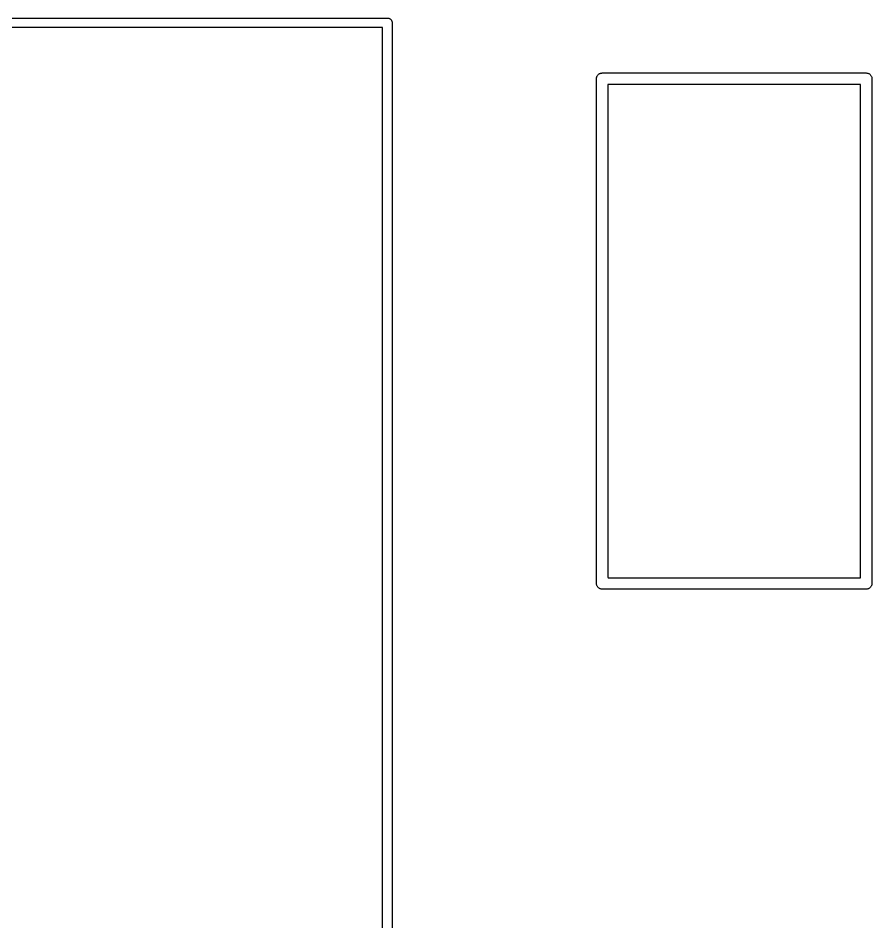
# Model space of a CAD drawing. Header units: metres. Extents: x 89 to 153, y -105 to 4.
# Drawn here: x 131.37 to 140.23, y -84.38 to -75 of the extents above; entities that cross this region are included whole.
import ezdxf

# ---------------------------------------------------------------- set-up
doc = ezdxf.new("R2010")
doc.units = ezdxf.units.M

msp = doc.modelspace()

# ---------------------------------------------------------------- linework, layer by layer
for points in [[(92.2, -75.0005), (135.2, -75.0005), (135.2049, -75.0007), (135.2097, -75.0014), (135.2144, -75.0026), (135.219, -75.0042), (135.2233, -75.0063), (135.2275, -75.0088), (135.2314, -75.0117), (135.235, -75.015), (135.2383, -75.0186), (135.2412, -75.0225), (135.2437, -75.0267), (135.2458, -75.031), (135.2474, -75.0356), (135.2486, -75.0403), (135.2493, -75.0451), (135.2495, -75.05), (135.2495, -89.9789)], [(135.1505, -89.949), (135.1505, -75.1), (135.1505, -75.1), (135.1505, -75.1), (135.1505, -75.1), (135.1505, -75.1), (135.1505, -75.1), (135.1505, -75.1), (135.1505, -75.1), (135.1505, -75.1), (135.1505, -75.1), (135.1505, -75.1), (135.1505, -75.0999), (135.1505, -75.0999), (135.1505, -75.0999), (135.1505, -75.0999), (135.1505, -75.0999), (135.1505, -75.0999), (135.1505, -75.0999), (135.1505, -75.0999), (135.1505, -75.0999), (135.1504, -75.0999), (135.1504, -75.0999), (135.1504, -75.0999), (135.1504, -75.0998), (135.1504, -75.0998), (135.1504, -75.0998), (135.1504, -75.0998), (135.1504, -75.0998), (135.1504, -75.0998), (135.1504, -75.0998), (135.1504, -75.0998), (135.1504, -75.0998), (135.1504, -75.0998), (135.1504, -75.0998), (135.1504, -75.0998), (135.1504, -75.0998), (135.1504, -75.0997), (135.1504, -75.0997), (135.1504, -75.0997), (135.1504, -75.0997), (135.1504, -75.0997), (135.1504, -75.0997), (135.1504, -75.0997), (135.1504, -75.0997), (135.1504, -75.0997), (135.1503, -75.0997), (135.1503, -75.0997), (135.1503, -75.0997), (135.1503, -75.0997), (135.1503, -75.0997), (135.1503, -75.0997), (135.1503, -75.0997), (135.1503, -75.0997), (135.1503, -75.0996), (135.1503, -75.0996), (135.1503, -75.0996), (135.1503, -75.0996), (135.1503, -75.0996), (135.1503, -75.0996), (135.1503, -75.0996), (135.1503, -75.0996), (135.1503, -75.0996), (135.1502, -75.0996), (135.1502, -75.0996), (135.1502, -75.0996), (135.1502, -75.0996), (135.1502, -75.0996), (135.1502, -75.0996), (135.1502, -75.0996), (135.1502, -75.0996), (135.1502, -75.0996), (135.1502, -75.0996), (135.1502, -75.0996), (135.1502, -75.0996), (135.1502, -75.0996), (135.1501, -75.0996), (135.1501, -75.0996), (135.1501, -75.0996), (135.1501, -75.0995), (135.1501, -75.0995), (135.1501, -75.0995), (135.1501, -75.0995), (135.1501, -75.0995), (135.1501, -75.0995), (135.1501, -75.0995), (135.1501, -75.0995), (135.1501, -75.0995), (135.15, -75.0995), (135.15, -75.0995), (135.15, -75.0995), (135.15, -75.0995), (135.15, -75.0995), (135.15, -75.0995), (135.15, -75.0995), (135.15, -75.0995), (135.15, -75.0995), (135.15, -75.0995), (135.15, -75.0995), (92.25, -75.0995)], [(137.3705, -75.63), (137.3708, -75.6242), (137.3716, -75.6184), (137.373, -75.6127), (137.375, -75.6072), (137.3775, -75.6019), (137.3805, -75.5969), (137.384, -75.5922), (137.3879, -75.5879), (137.3922, -75.584), (137.3969, -75.5805), (137.4019, -75.5775), (137.4072, -75.575), (137.4127, -75.573), (137.4184, -75.5716), (137.4242, -75.5708), (137.43, -75.5705), (140.17, -75.5705), (140.1758, -75.5708), (140.1816, -75.5716), (140.1873, -75.573), (140.1928, -75.575), (140.1981, -75.5775), (140.2031, -75.5805), (140.2078, -75.584), (140.2121, -75.5879), (140.216, -75.5922), (140.2195, -75.5969), (140.2225, -75.6019), (140.225, -75.6072), (140.227, -75.6127), (140.2284, -75.6184), (140.2292, -75.6242), (140.2295, -75.63), (140.2295, -80.87), (140.2292, -80.8758), (140.2284, -80.8816), (140.227, -80.8873), (140.225, -80.8928), (140.2225, -80.8981), (140.2195, -80.9031), (140.216, -80.9078), (140.2121, -80.9121), (140.2078, -80.916), (140.2031, -80.9195), (140.1981, -80.9225), (140.1928, -80.925), (140.1873, -80.927), (140.1816, -80.9284), (140.1758, -80.9292), (140.17, -80.9295), (137.43, -80.9295), (137.4242, -80.9292), (137.4184, -80.9284), (137.4127, -80.927), (137.4072, -80.925), (137.4019, -80.9225), (137.3969, -80.9195), (137.3922, -80.916), (137.3879, -80.9121), (137.384, -80.9078), (137.3805, -80.9031), (137.3775, -80.8981), (137.375, -80.8928), (137.373, -80.8873), (137.3716, -80.8816), (137.3708, -80.8758), (137.3705, -80.87), (137.3705, -75.63)], [(140.11, -80.8105), (140.11, -80.8105), (140.11, -80.8105), (140.11, -80.8105), (140.11, -80.8105), (140.11, -80.8105), (140.11, -80.8105), (140.11, -80.8105), (140.11, -80.8105), (140.11, -80.8105), (140.1101, -80.8105), (140.1101, -80.8105), (140.1101, -80.8105), (140.1101, -80.8105), (140.1101, -80.8105), (140.1101, -80.8105), (140.1101, -80.8105), (140.1101, -80.8104), (140.1101, -80.8104), (140.1101, -80.8104), (140.1101, -80.8104), (140.1101, -80.8104), (140.1101, -80.8104), (140.1102, -80.8104), (140.1102, -80.8104), (140.1102, -80.8104), (140.1102, -80.8104), (140.1102, -80.8104), (140.1102, -80.8104), (140.1102, -80.8104), (140.1102, -80.8104), (140.1102, -80.8104), (140.1102, -80.8104), (140.1102, -80.8104), (140.1102, -80.8104), (140.1102, -80.8104), (140.1102, -80.8104), (140.1103, -80.8104), (140.1103, -80.8104), (140.1103, -80.8104), (140.1103, -80.8104), (140.1103, -80.8104), (140.1103, -80.8104), (140.1103, -80.8103), (140.1103, -80.8103), (140.1103, -80.8103), (140.1103, -80.8103), (140.1103, -80.8103), (140.1103, -80.8103), (140.1103, -80.8103), (140.1103, -80.8103), (140.1103, -80.8103), (140.1103, -80.8103), (140.1104, -80.8103), (140.1104, -80.8103), (140.1104, -80.8103), (140.1104, -80.8103), (140.1104, -80.8103), (140.1104, -80.8103), (140.1104, -80.8102), (140.1104, -80.8102), (140.1104, -80.8102), (140.1104, -80.8102), (140.1104, -80.8102), (140.1104, -80.8102), (140.1104, -80.8102), (140.1104, -80.8102), (140.1104, -80.8102), (140.1104, -80.8102), (140.1104, -80.8102), (140.1104, -80.8102), (140.1104, -80.8102), (140.1104, -80.8102), (140.1104, -80.8101), (140.1104, -80.8101), (140.1104, -80.8101), (140.1104, -80.8101), (140.1104, -80.8101), (140.1104, -80.8101), (140.1105, -80.8101), (140.1105, -80.8101), (140.1105, -80.8101), (140.1105, -80.8101), (140.1105, -80.8101), (140.1105, -80.8101), (140.1105, -80.8101), (140.1105, -80.81), (140.1105, -80.81), (140.1105, -80.81), (140.1105, -80.81), (140.1105, -80.81), (140.1105, -80.81), (140.1105, -80.81), (140.1105, -80.81), (140.1105, -80.81), (140.1105, -80.81), (140.1105, -80.81), (140.1105, -75.69), (140.1105, -75.69), (140.1105, -75.69), (140.1105, -75.69), (140.1105, -75.69), (140.1105, -75.69), (140.1105, -75.69), (140.1105, -75.69), (140.1105, -75.69), (140.1105, -75.69), (140.1105, -75.69), (140.1105, -75.6899), (140.1105, -75.6899), (140.1105, -75.6899), (140.1105, -75.6899), (140.1105, -75.6899), (140.1105, -75.6899), (140.1105, -75.6899), (140.1104, -75.6899), (140.1104, -75.6899), (140.1104, -75.6899), (140.1104, -75.6899), (140.1104, -75.6899), (140.1104, -75.6899), (140.1104, -75.6898), (140.1104, -75.6898), (140.1104, -75.6898), (140.1104, -75.6898), (140.1104, -75.6898), (140.1104, -75.6898), (140.1104, -75.6898), (140.1104, -75.6898), (140.1104, -75.6898), (140.1104, -75.6898), (140.1104, -75.6898), (140.1104, -75.6898), (140.1104, -75.6898), (140.1104, -75.6898), (140.1104, -75.6897), (140.1104, -75.6897), (140.1104, -75.6897), (140.1104, -75.6897), (140.1104, -75.6897), (140.1104, -75.6897), (140.1103, -75.6897), (140.1103, -75.6897), (140.1103, -75.6897), (140.1103, -75.6897), (140.1103, -75.6897), (140.1103, -75.6897), (140.1103, -75.6897), (140.1103, -75.6897), (140.1103, -75.6897), (140.1103, -75.6897), (140.1103, -75.6896), (140.1103, -75.6896), (140.1103, -75.6896), (140.1103, -75.6896), (140.1103, -75.6896), (140.1103, -75.6896), (140.1102, -75.6896), (140.1102, -75.6896), (140.1102, -75.6896), (140.1102, -75.6896), (140.1102, -75.6896), (140.1102, -75.6896), (140.1102, -75.6896), (140.1102, -75.6896), (140.1102, -75.6896), (140.1102, -75.6896), (140.1102, -75.6896), (140.1102, -75.6896), (140.1102, -75.6896), (140.1102, -75.6896), (140.1101, -75.6896), (140.1101, -75.6896), (140.1101, -75.6896), (140.1101, -75.6896), (140.1101, -75.6896), (140.1101, -75.6896), (140.1101, -75.6895), (140.1101, -75.6895), (140.1101, -75.6895), (140.1101, -75.6895), (140.1101, -75.6895), (140.1101, -75.6895), (140.1101, -75.6895), (140.11, -75.6895), (140.11, -75.6895), (140.11, -75.6895), (140.11, -75.6895), (140.11, -75.6895), (140.11, -75.6895), (140.11, -75.6895), (140.11, -75.6895), (140.11, -75.6895), (140.11, -75.6895), (140.11, -75.6895), (137.49, -75.6895), (137.49, -75.6895), (137.49, -75.6895), (137.49, -75.6895), (137.49, -75.6895), (137.49, -75.6895), (137.49, -75.6895), (137.49, -75.6895), (137.49, -75.6895), (137.49, -75.6895), (137.49, -75.6895), (137.4899, -75.6895), (137.4899, -75.6895), (137.4899, -75.6895), (137.4899, -75.6895), (137.4899, -75.6895), (137.4899, -75.6895), (137.4899, -75.6895), (137.4899, -75.6896), (137.4899, -75.6896), (137.4899, -75.6896), (137.4899, -75.6896), (137.4899, -75.6896), (137.4899, -75.6896), (137.4898, -75.6896), (137.4898, -75.6896), (137.4898, -75.6896), (137.4898, -75.6896), (137.4898, -75.6896), (137.4898, -75.6896), (137.4898, -75.6896), (137.4898, -75.6896), (137.4898, -75.6896), (137.4898, -75.6896), (137.4898, -75.6896), (137.4898, -75.6896), (137.4898, -75.6896), (137.4898, -75.6896), (137.4897, -75.6896), (137.4897, -75.6896), (137.4897, -75.6896), (137.4897, -75.6896), (137.4897, -75.6896), (137.4897, -75.6896), (137.4897, -75.6897), (137.4897, -75.6897), (137.4897, -75.6897), (137.4897, -75.6897), (137.4897, -75.6897), (137.4897, -75.6897), (137.4897, -75.6897), (137.4897, -75.6897), (137.4897, -75.6897), (137.4897, -75.6897), (137.4896, -75.6897), (137.4896, -75.6897), (137.4896, -75.6897), (137.4896, -75.6897), (137.4896, -75.6897), (137.4896, -75.6897), (137.4896, -75.6898), (137.4896, -75.6898), (137.4896, -75.6898), (137.4896, -75.6898), (137.4896, -75.6898), (137.4896, -75.6898), (137.4896, -75.6898), (137.4896, -75.6898), (137.4896, -75.6898), (137.4896, -75.6898), (137.4896, -75.6898), (137.4896, -75.6898), (137.4896, -75.6898), (137.4896, -75.6898), (137.4896, -75.6899), (137.4896, -75.6899), (137.4896, -75.6899), (137.4896, -75.6899), (137.4896, -75.6899), (137.4896, -75.6899), (137.4895, -75.6899), (137.4895, -75.6899), (137.4895, -75.6899), (137.4895, -75.6899), (137.4895, -75.6899), (137.4895, -75.6899), (137.4895, -75.6899), (137.4895, -75.69), (137.4895, -75.69), (137.4895, -75.69), (137.4895, -75.69), (137.4895, -75.69), (137.4895, -75.69), (137.4895, -75.69), (137.4895, -75.69), (137.4895, -75.69), (137.4895, -75.69), (137.4895, -75.69), (137.4895, -80.81), (137.4895, -80.81), (137.4895, -80.81), (137.4895, -80.81), (137.4895, -80.81), (137.4895, -80.81), (137.4895, -80.81), (137.4895, -80.81), (137.4895, -80.81), (137.4895, -80.81), (137.4895, -80.81), (137.4895, -80.8101), (137.4895, -80.8101), (137.4895, -80.8101), (137.4895, -80.8101), (137.4895, -80.8101), (137.4895, -80.8101), (137.4895, -80.8101), (137.4896, -80.8101), (137.4896, -80.8101), (137.4896, -80.8101), (137.4896, -80.8101), (137.4896, -80.8101), (137.4896, -80.8101), (137.4896, -80.8102), (137.4896, -80.8102), (137.4896, -80.8102), (137.4896, -80.8102), (137.4896, -80.8102), (137.4896, -80.8102), (137.4896, -80.8102), (137.4896, -80.8102), (137.4896, -80.8102), (137.4896, -80.8102), (137.4896, -80.8102), (137.4896, -80.8102), (137.4896, -80.8102), (137.4896, -80.8102), (137.4896, -80.8103), (137.4896, -80.8103), (137.4896, -80.8103), (137.4896, -80.8103), (137.4896, -80.8103), (137.4896, -80.8103), (137.4897, -80.8103), (137.4897, -80.8103), (137.4897, -80.8103), (137.4897, -80.8103), (137.4897, -80.8103), (137.4897, -80.8103), (137.4897, -80.8103), (137.4897, -80.8103), (137.4897, -80.8103), (137.4897, -80.8103), (137.4897, -80.8104), (137.4897, -80.8104), (137.4897, -80.8104), (137.4897, -80.8104), (137.4897, -80.8104), (137.4897, -80.8104), (137.4898, -80.8104), (137.4898, -80.8104), (137.4898, -80.8104), (137.4898, -80.8104), (137.4898, -80.8104), (137.4898, -80.8104), (137.4898, -80.8104), (137.4898, -80.8104), (137.4898, -80.8104), (137.4898, -80.8104), (137.4898, -80.8104), (137.4898, -80.8104), (137.4898, -80.8104), (137.4898, -80.8104), (137.4899, -80.8104), (137.4899, -80.8104), (137.4899, -80.8104), (137.4899, -80.8104), (137.4899, -80.8104), (137.4899, -80.8104), (137.4899, -80.8105), (137.4899, -80.8105), (137.4899, -80.8105), (137.4899, -80.8105), (137.4899, -80.8105), (137.4899, -80.8105), (137.4899, -80.8105), (137.49, -80.8105), (137.49, -80.8105), (137.49, -80.8105), (137.49, -80.8105), (137.49, -80.8105), (137.49, -80.8105), (137.49, -80.8105), (137.49, -80.8105), (137.49, -80.8105), (137.49, -80.8105), (137.49, -80.8105), (140.11, -80.8105), (140.11, -80.8105)]]:
    msp.add_lwpolyline(points)

doc.saveas('drawing.dxf')
